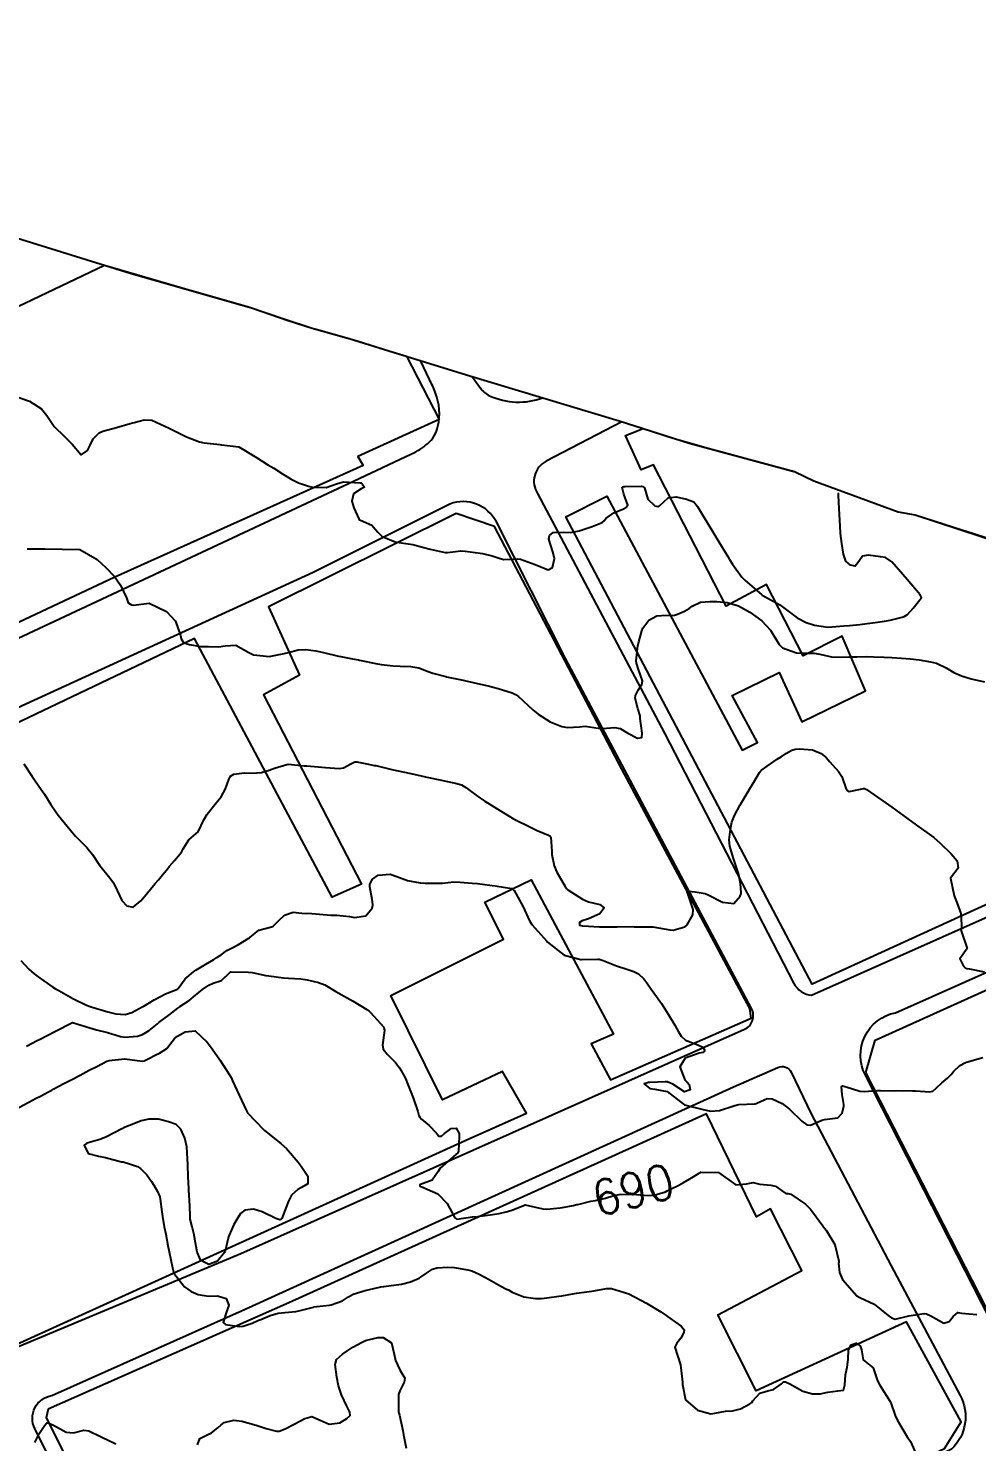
# Model space of a CAD drawing. Header units: metres. Extents: x 286371 to 293043, y 7462578 to 7466404.
# Drawn here: x 288547 to 288655.3, y 7465263 to 7465424.3 of the extents above; entities that cross this region are included whole.
import ezdxf
from ezdxf.enums import TextEntityAlignment as Align

# ---------------------------------------------------------------- set-up
doc = ezdxf.new("R2010")
doc.units = ezdxf.units.M
doc.header["$MEASUREMENT"] = 0
for name, color, linetype in [('Area', 45, 'Continuous'), ('Cotas', 45, 'Continuous'), ('Curvas de Nivel 1m', 11, 'Continuous'), ('Curvas de Nivel 5m', 15, 'Continuous'), ('Edificações', 30, 'Continuous'), ('Vias primárias', 230, 'Continuous')]:
    doc.layers.add(name, color=color, linetype=linetype)
doc.styles.add('Style-STANDARD', font='STANDARD.shx')

msp = doc.modelspace()

# ---------------------------------------------------------------- linework, layer by layer
at = {"layer": 'Area'}
msp.add_polyline3d([(288542.31, 7465401.42, 694.87), (288558.64, 7465396.39, 702.87), (288572.58, 7465392.4, 692.39), (288576.67, 7465390.97, 705.72), (288579.41, 7465390.1, 710.47), (288579.85, 7465389.97, 710.43), (288583.63, 7465388.92, 706.42), (288588.16, 7465387.53, 706.16), (288597.02, 7465384.79, 685.37), (288614.44, 7465379.51, 685.44), (288622.45, 7465376.98, 689.96), (288634.55, 7465373.71, 691.88), (288636.69, 7465372.66, 691.1), (288646.32, 7465369.12, 692.24), (288648.26, 7465368.79, 691.62), (288658.21, 7465365.53, 690.79)], dxfattribs=at)
at = {"layer": 'Curvas de Nivel 1m', "flags": 128}
for points, elevation in [([(288545.9, 7465382.18), (288547.14, 7465381.77), (288548.5, 7465380.9), (288549.1, 7465380.14), (288549.95, 7465378.88), (288551.07, 7465377.81), (288552.01, 7465376.85), (288553.04, 7465375.66), (288553.75, 7465376.12), (288554.08, 7465376.82), (288554.4, 7465377.48), (288555.07, 7465378.15), (288555.52, 7465378.35), (288557.08, 7465378.77), (288558.62, 7465379.22), (288559.09, 7465379.34), (288560.21, 7465379.62), (288561.1, 7465379.59), (288563.08, 7465378.68), (288565.07, 7465377.68), (288566.56, 7465377.13), (288567.06, 7465377.02), (288568.85, 7465376.81), (288569.06, 7465376.78), (288571.05, 7465376.56), (288573.04, 7465375.33), (288574.36, 7465374.51), (288575.02, 7465374.11), (288576.01, 7465373.49), (288577, 7465372.88), (288577.83, 7465372.46), (288578.99, 7465372.08), (288579.46, 7465371.96), (288580.99, 7465371.92), (288582.28, 7465372.39), (288583, 7465372.58), (288584.88, 7465372.46), (288585, 7465372.43), (288585.1, 7465372.34), (288585.37, 7465371.96), (288584.99, 7465371.76), (288584.13, 7465371.2), (288583.93, 7465370.36), (288584.17, 7465369.58), (288584.73, 7465368.35), (288584.8, 7465368.23), (288584.92, 7465368.18), (288586.22, 7465367.63), (288586.9, 7465366.81), (288587.41, 7465366.31), (288588.89, 7465365.72), (288589.58, 7465365.58), (288590.88, 7465365.4), (288592, 7465365.12), (288592.87, 7465364.86), (288594.58, 7465364.49), (288594.87, 7465364.48), (288596.37, 7465364.67), (288596.87, 7465364.65), (288598.59, 7465364.42), (288598.87, 7465364.38), (288599.97, 7465364.12), (288600.86, 7465363.81), (288601.27, 7465363.68), (288602.86, 7465363.79), (288603.18, 7465363.74), (288604.85, 7465363.11), (288606.35, 7465362.51), (288606.85, 7465362.79), (288607.06, 7465363.81), (288607.05, 7465364.01), (288606.87, 7465364.56), (288606.42, 7465366.02), (288606.5, 7465366.42), (288606.91, 7465366.77), (288608.08, 7465366.83), (288608.91, 7465366.78), (288609.9, 7465366.98), (288610.91, 7465367.32), (288611.39, 7465367.47), (288612.52, 7465367.93), (288612.75, 7465368.1), (288612.93, 7465368.39), (288613.83, 7465369.02), (288614.95, 7465369.47), (288615.22, 7465369.62), (288615.44, 7465369.89), (288614.97, 7465371.14), (288614.79, 7465371.9), (288614.88, 7465372), (288614.99, 7465372.02), (288615.13, 7465372.03), (288616.99, 7465372.06), (288617.15, 7465372.02), (288617.33, 7465371.86), (288617.72, 7465370.6), (288618.53, 7465369.83), (288618.86, 7465369.73), (288618.95, 7465369.74), (288619.07, 7465369.82), (288620.03, 7465370.74), (288620.97, 7465370.86), (288622.16, 7465370.59), (288622.96, 7465370.26), (288623.39, 7465369.76), (288624.07, 7465368.61), (288624.61, 7465367.74), (288624.92, 7465367.23), (288625.84, 7465365.72), (288626.87, 7465364.03), (288627.06, 7465363.7), (288627.39, 7465363.16), (288628.47, 7465361.68), (288628.82, 7465361.34), (288630.75, 7465359.65), (288630.79, 7465359.61), (288630.86, 7465359.58), (288632.78, 7465358.51), (288634.03, 7465357.6), (288634.76, 7465357.02), (288635.8, 7465356.52), (288636.74, 7465356.2), (288638.28, 7465355.99), (288638.74, 7465356.02), (288640.12, 7465356.13), (288640.74, 7465356.17), (288641.94, 7465356.28), (288642.75, 7465356.38), (288643.69, 7465356.51), (288644.75, 7465356.67), (288645.39, 7465356.78), (288646.76, 7465357.12), (288646.98, 7465357.19), (288647.39, 7465357.4), (288648.02, 7465358.14), (288648.79, 7465359.1), (288648.92, 7465359.25), (288648.96, 7465359.37), (288648.8, 7465359.66), (288647.32, 7465361.4), (288646.83, 7465361.98), (288645.57, 7465363.42), (288644.86, 7465363.93), (288644.3, 7465364), (288642.87, 7465364.2), (288642.25, 7465364.09), (288641.81, 7465363.48), (288641.38, 7465362.95), (288640.85, 7465363.04), (288640.33, 7465363.5), (288640.05, 7465364.32), (288639.87, 7465365.51), (288639.74, 7465366.67), (288639.69, 7465367.51), (288639.62, 7465368.83), (288639.59, 7465369.51), (288639.49, 7465371), (288639.5, 7465371.26), (288639.54, 7465371.32)], 686), ([(288546.87, 7465364.93), (288548.87, 7465364.9), (288550.87, 7465364.87), (288552.87, 7465364.83), (288554.86, 7465363.71), (288555.84, 7465362.79), (288556.83, 7465361.75), (288557.54, 7465360.76), (288558.22, 7465359.33), (288558.4, 7465358.75), (288558.78, 7465358.53), (288559.02, 7465358.5), (288560.78, 7465358.71), (288562.77, 7465357.78), (288563.82, 7465356.67), (288564.37, 7465355.01), (288564.44, 7465354.66), (288564.71, 7465354.23), (288565.35, 7465354), (288566.7, 7465353.77), (288567.56, 7465353.75), (288568.7, 7465353.74), (288569.46, 7465353.83), (288570.7, 7465353.93), (288572.17, 7465353.07), (288572.69, 7465352.82), (288574.55, 7465352.64), (288574.69, 7465352.65), (288576.21, 7465352.96), (288576.69, 7465353.09), (288577.79, 7465353.37), (288578.7, 7465353.44), (288579.84, 7465353.29), (288580.69, 7465353.08), (288582.4, 7465352.67), (288582.69, 7465352.61), (288584.02, 7465352.36), (288584.68, 7465352.25), (288584.81, 7465352.22), (288586.68, 7465351.83), (288587.27, 7465351.72), (288588.67, 7465351.56), (288589.45, 7465351.51), (288590.67, 7465351.49), (288591.6, 7465351.32), (288592.66, 7465350.93), (288593.17, 7465350.74), (288594.66, 7465350.33), (288594.76, 7465350.3), (288595.32, 7465350.19), (288596.45, 7465349.97), (288596.65, 7465349.93), (288596.96, 7465349.85), (288598.64, 7465349.45), (288599.5, 7465349.26), (288600.64, 7465348.99), (288602.25, 7465348.46), (288602.63, 7465348.3), (288602.96, 7465348.07), (288604.59, 7465346.54), (288605.19, 7465346.04), (288606.57, 7465345.17), (288607.92, 7465344.63), (288608.56, 7465344.52), (288609.93, 7465344.6), (288610.56, 7465344.67), (288612.04, 7465344.45), (288612.56, 7465344.4), (288613.94, 7465344.53), (288614.56, 7465344.41), (288615.45, 7465343.88), (288616.55, 7465343.31), (288617.03, 7465343.37), (288617.07, 7465343.86), (288616.87, 7465345.56), (288616.84, 7465345.86), (288616.6, 7465346.7), (288616.29, 7465347.87), (288616.31, 7465348.18), (288616.63, 7465348.79), (288617.06, 7465349.44), (288617.1, 7465349.86), (288616.66, 7465351.14), (288616.42, 7465351.87), (288616.41, 7465352.14), (288616.6, 7465353.87), (288616.61, 7465353.96), (288616.71, 7465354.31), (288617.05, 7465355.55), (288617.17, 7465355.86), (288617.85, 7465356.76), (288618.77, 7465357.26), (288619.27, 7465357.32), (288620.77, 7465357.36), (288621.12, 7465357.44), (288621.91, 7465357.79), (288622.44, 7465358.11), (288622.78, 7465358.38), (288623.73, 7465358.81), (288624.79, 7465358.9), (288625.59, 7465358.92), (288626.78, 7465358.78), (288628.07, 7465358.39), (288628.77, 7465358.03), (288629.38, 7465357.67), (288630.75, 7465356.69), (288631.75, 7465355.63), (288632.71, 7465353.99), (288633.11, 7465353.61), (288634.7, 7465353.06), (288635.26, 7465353.01), (288636.7, 7465353.02), (288637.35, 7465352.89), (288638.69, 7465352.58), (288639.67, 7465352.53), (288640.69, 7465352.57), (288641.57, 7465352.6), (288642.69, 7465352.61), (288643.54, 7465352.6), (288644.69, 7465352.56), (288645.6, 7465352.51), (288646.69, 7465352.43), (288647.73, 7465352.35), (288648.69, 7465352.25), (288650.01, 7465352.03), (288650.68, 7465351.87), (288651.8, 7465351.33), (288652.67, 7465350.79), (288653.54, 7465350.43), (288654.66, 7465350.07), (288656.18, 7465349.74)], 687), ([(288546.5, 7465340.37), (288547.45, 7465338.92), (288548.45, 7465337.46), (288548.85, 7465336.9), (288549.57, 7465335.74), (288550.13, 7465334.88), (288550.41, 7465334.5), (288551.77, 7465332.85), (288552.37, 7465332.1), (288553.69, 7465330.82), (288554.34, 7465330.04), (288555.14, 7465328.8), (288556.3, 7465327.37), (288556.74, 7465326.78), (288557.14, 7465325.91), (288557.66, 7465324.76), (288558.26, 7465324.15), (288558.96, 7465324.03), (288559.86, 7465324.73), (288560.04, 7465324.95), (288560.27, 7465325.23), (288560.95, 7465326.05), (288561.49, 7465326.71), (288561.86, 7465327.14), (288562.31, 7465327.69), (288562.76, 7465328.24), (288563.12, 7465328.68), (288563.67, 7465329.34), (288564.35, 7465330.12), (288564.58, 7465330.44), (288564.68, 7465330.66), (288565.32, 7465331.7), (288566.38, 7465332.63), (288567.05, 7465333.98), (288567.4, 7465334.62), (288568.43, 7465335.91), (288569, 7465336.59), (288569.51, 7465337.53), (288569.88, 7465338.57), (288570.09, 7465338.96), (288570.48, 7465339.19), (288571.68, 7465339.35), (288572.49, 7465339.32), (288573.63, 7465339.38), (288574.49, 7465339.64), (288575.1, 7465339.89), (288576.5, 7465340.31), (288576.65, 7465340.32), (288578.5, 7465340.16), (288578.81, 7465340.13), (288580.5, 7465340), (288580.94, 7465339.97), (288582.5, 7465339.85), (288582.97, 7465339.9), (288583.82, 7465340.36), (288584.26, 7465340.6), (288584.51, 7465340.6), (288585.85, 7465340.33), (288586.5, 7465340.2), (288586.66, 7465340.17), (288588.5, 7465339.72), (288589.21, 7465339.57), (288590.49, 7465339.31), (288591.69, 7465339.03), (288592.48, 7465338.86), (288594.17, 7465338.51), (288594.47, 7465338.45), (288595.76, 7465338.18), (288596.46, 7465337.96), (288596.96, 7465337.66), (288598.44, 7465336.58), (288599.1, 7465336.13), (288600.42, 7465335.32), (288602.4, 7465334.08), (288604.39, 7465333.11), (288605.1, 7465332.75), (288606.38, 7465332.24), (288606.52, 7465332.17), (288606.66, 7465332.02), (288606.75, 7465330.42), (288606.78, 7465330.02), (288607.04, 7465328.73), (288607.34, 7465328.01), (288608.29, 7465326.39), (288608.44, 7465326.14), (288608.59, 7465325.99), (288610.27, 7465324.92), (288610.96, 7465324.64), (288612.26, 7465324.3), (288612.76, 7465323.92), (288612.24, 7465323.24), (288610.95, 7465322.67), (288610.23, 7465322.45), (288609.91, 7465322.28), (288609.91, 7465321.97), (288610.22, 7465321.89), (288610.3, 7465321.88), (288612.22, 7465321.76), (288614.07, 7465321.75), (288614.22, 7465321.75), (288616.14, 7465321.79), (288616.22, 7465321.78), (288616.31, 7465321.77), (288618.22, 7465321.78), (288618.28, 7465321.77), (288620.22, 7465321.41), (288620.62, 7465321.39), (288621.97, 7465321.78), (288622.12, 7465321.87), (288622.22, 7465321.98), (288622.86, 7465323.14), (288622.9, 7465323.76), (288622.28, 7465325.57), (288622.22, 7465325.78), (288622.24, 7465325.82), (288622.29, 7465325.84), (288623.13, 7465325.76), (288624.28, 7465325.56), (288624.6, 7465325.42), (288626.26, 7465324.57), (288627.53, 7465324.43), (288628.27, 7465325.28), (288628.37, 7465325.58), (288628.39, 7465325.68), (288628.29, 7465326.67), (288628.11, 7465327.69), (288628.03, 7465327.97), (288627.47, 7465329.7), (288627.07, 7465330.99), (288627.01, 7465331.7), (288627.17, 7465332.93), (288627.33, 7465333.7), (288627.64, 7465334.47), (288628.27, 7465335.69), (288628.33, 7465335.8), (288628.44, 7465335.98), (288629.08, 7465337.04), (288629.46, 7465337.67), (288629.84, 7465338.3), (288630.49, 7465339.37), (288630.6, 7465339.55), (288630.7, 7465339.65), (288631.75, 7465340.39), (288632.51, 7465340.91), (288632.94, 7465341.19), (288633.57, 7465341.61), (288634.18, 7465341.94), (288634.53, 7465342.04), (288635.03, 7465342.08), (288636.53, 7465341.96), (288637.51, 7465341.54), (288638.08, 7465341.09), (288638.51, 7465340.62), (288639.49, 7465339.51), (288639.89, 7465338.91), (288640.36, 7465337.5), (288640.4, 7465337.43), (288640.46, 7465337.37), (288640.72, 7465337.22), (288642.02, 7465337.47), (288642.36, 7465337.57), (288642.47, 7465337.57), (288642.7, 7465337.46), (288644.44, 7465336.23), (288645.57, 7465335.42), (288646.42, 7465334.8), (288648.39, 7465333.37), (288650.37, 7465331.95), (288651.1, 7465331.33), (288652.35, 7465330.12), (288653.04, 7465329.3), (288653.15, 7465328.47), (288652.3, 7465327.31), (288652.69, 7465325.31), (288653.01, 7465324.56), (288653.48, 7465323.3), (288653.52, 7465322), (288653.51, 7465321.3), (288654.18, 7465319.28), (288653.35, 7465318.12), (288653.78, 7465317.29), (288653.95, 7465317.09), (288654.15, 7465317), (288654.46, 7465316.97), (288656.14, 7465316.62)], 688), ([(288546.16, 7465317.94), (288547.07, 7465316.92), (288547.65, 7465316.42), (288548.13, 7465316.06), (288549.78, 7465314.88), (288550.11, 7465314.69), (288550.48, 7465314.5), (288552.09, 7465313.6), (288553.66, 7465312.82), (288554.07, 7465312.67), (288554.27, 7465312.61), (288556.06, 7465312.07), (288557, 7465311.83), (288558.06, 7465311.76), (288558.83, 7465311.98), (288560.07, 7465312.66), (288560.11, 7465312.69), (288560.17, 7465312.72), (288561.36, 7465313.43), (288562.09, 7465313.83), (288562.67, 7465314.11), (288564.04, 7465314.67), (288564.08, 7465314.69), (288564.1, 7465314.72), (288564.92, 7465315.85), (288565.84, 7465316.64), (288566.02, 7465316.75), (288566.14, 7465316.82), (288567.27, 7465317.49), (288568.16, 7465318.03), (288568.51, 7465318.25), (288569, 7465318.59), (288569.67, 7465319.08), (288570.18, 7465319.33), (288570.99, 7465319.75), (288572.19, 7465320.47), (288572.24, 7465320.5), (288572.29, 7465320.54), (288573.33, 7465321.4), (288574.21, 7465321.63), (288574.93, 7465321.79), (288575.61, 7465322.49), (288576.23, 7465323.11), (288577.23, 7465323.45), (288578.24, 7465323.33), (288579.38, 7465323.28), (288580.24, 7465323.22), (288581.52, 7465323.11), (288582.23, 7465323.09), (288583.65, 7465322.94), (288584.23, 7465322.85), (288585.55, 7465323.02), (288586.25, 7465323.89), (288586.35, 7465324.23), (288586.35, 7465324.32), (288586.26, 7465324.87), (288585.97, 7465326.33), (288585.97, 7465326.65), (288586.3, 7465327.21), (288586.95, 7465327.67), (288588.31, 7465327.78), (288589.08, 7465327.51), (288590.3, 7465327.04), (288591.73, 7465326.81), (288592.29, 7465326.77), (288593.77, 7465326.74), (288594.29, 7465326.77), (288595.59, 7465326.89), (288596.29, 7465326.88), (288597.68, 7465326.76), (288598.29, 7465326.7), (288599.94, 7465326.47), (288600.29, 7465326.43), (288602.21, 7465326.16), (288602.28, 7465326.14), (288602.34, 7465326.08), (288602.46, 7465325.9), (288603.49, 7465324.07), (288604.23, 7465322.44), (288604.48, 7465322.05), (288606.2, 7465320.12), (288606.28, 7465320.02), (288608.17, 7465318.54), (288610.09, 7465318.04), (288610.17, 7465318.04), (288612.02, 7465318.08), (288612.17, 7465318.07), (288612.62, 7465317.93), (288614.15, 7465317.33), (288615.23, 7465316.98), (288616.14, 7465316.67), (288616.67, 7465316.4), (288617.28, 7465315.85), (288617.63, 7465315.36), (288618.11, 7465314.66), (288618.7, 7465313.83), (288619.27, 7465313.01), (288620.06, 7465311.8), (288620.81, 7465310.56), (288621.21, 7465309.79), (288621.52, 7465309.28), (288622.02, 7465308.85), (288623.45, 7465308.31), (288624.01, 7465308.04), (288624.19, 7465307.74), (288624.19, 7465307.56), (288624, 7465307.44), (288623.59, 7465307.35), (288621.99, 7465306.76), (288621.37, 7465305.79), (288621.95, 7465304.32), (288622.22, 7465304.05), (288622.45, 7465303.78), (288622.55, 7465303.16), (288621.93, 7465302.93), (288620.6, 7465303.8), (288619.95, 7465304.08), (288619.69, 7465304.08), (288617.95, 7465304.02), (288617.79, 7465304), (288617.29, 7465303.85), (288617.94, 7465303.31), (288618.54, 7465303.24), (288619.93, 7465302.96), (288621.47, 7465301.79), (288621.91, 7465301.46), (288622.36, 7465301.33), (288623.9, 7465300.95), (288624.88, 7465300.72), (288625.9, 7465300.81), (288627.54, 7465301.32), (288627.91, 7465301.44), (288628.11, 7465301.48), (288629.91, 7465301.56), (288629.99, 7465301.57), (288630.16, 7465301.65), (288631.36, 7465302.19), (288631.92, 7465302.14), (288633.07, 7465301.61), (288633.9, 7465300.94), (288635.31, 7465299.57), (288635.88, 7465299.18), (288636.31, 7465299.13), (288637.24, 7465299.54), (288637.69, 7465299.73), (288637.89, 7465299.76), (288639.42, 7465299.98), (288639.9, 7465300.5), (288640.11, 7465301.3), (288640.12, 7465301.5), (288639.93, 7465302.65), (288639.84, 7465303.51), (288639.87, 7465303.58), (288639.95, 7465303.61), (288640.38, 7465303.5), (288641.94, 7465303.01), (288642.44, 7465302.97), (288643.94, 7465303.07), (288644.3, 7465303.08), (288645.94, 7465303.06), (288646.28, 7465303.07), (288647.93, 7465303.05), (288648.27, 7465303.04), (288649.93, 7465302.94), (288650.25, 7465303.03), (288650.63, 7465303.34), (288651.31, 7465303.97), (288651.95, 7465304.5), (288652.36, 7465304.92), (288652.67, 7465305.31), (288653.33, 7465305.95), (288653.98, 7465306.27), (288654.75, 7465306.52), (288655.99, 7465306.87)], 689), ([(288545.9, 7465301.15), (288547.06, 7465301.77), (288547.91, 7465302.2), (288548.38, 7465302.44), (288549.22, 7465302.9), (288549.67, 7465303.14), (288549.93, 7465303.27), (288550.98, 7465303.83), (288551.95, 7465304.34), (288552.9, 7465304.84), (288553.96, 7465305.39), (288554.9, 7465305.87), (288555.98, 7465306.45), (288556.23, 7465306.53), (288557.98, 7465306.71), (288558.03, 7465306.71), (288559.98, 7465306.45), (288560.22, 7465306.48), (288560.68, 7465306.71), (288561.54, 7465307.15), (288561.99, 7465307.35), (288562.82, 7465307.87), (288563.41, 7465308.67), (288563.67, 7465309.02), (288564.02, 7465309.29), (288564.89, 7465309.79), (288566.03, 7465309.89), (288567.42, 7465308.61), (288568, 7465307.83), (288568.86, 7465306.59), (288569.96, 7465304.89), (288570.15, 7465304.57), (288570.32, 7465304.2), (288571.06, 7465302.56), (288571.9, 7465300.76), (288572.03, 7465300.54), (288573.87, 7465298.61), (288573.97, 7465298.51), (288575.84, 7465297.05), (288576.46, 7465296.48), (288577.81, 7465294.89), (288578.16, 7465294.45), (288578.9, 7465293.31), (288578.9, 7465292.44), (288578.18, 7465292.03), (288577.75, 7465291.8), (288577.06, 7465291.14), (288576.7, 7465290.47), (288576.43, 7465289.77), (288575.93, 7465288.48), (288575.81, 7465288.38), (288575.7, 7465288.34), (288575.25, 7465288.49), (288573.71, 7465289.22), (288572.72, 7465289.54), (288571.72, 7465289.43), (288571.23, 7465289.03), (288570.9, 7465288.56), (288570.47, 7465287.79), (288569.92, 7465286.57), (288569.86, 7465286.38), (288569.66, 7465285.57), (288569.47, 7465284.75), (288569.4, 7465284.58), (288568.6, 7465283.62), (288567.62, 7465283.21), (288566.68, 7465283.68), (288566.28, 7465284.62), (288565.98, 7465286.33), (288565.92, 7465286.63), (288565.7, 7465287.52), (288565.46, 7465288.39), (288565.46, 7465288.64), (288565.47, 7465288.88), (288565.4, 7465290.64), (288565.38, 7465291.01), (288565.27, 7465292.64), (288565.23, 7465293.19), (288565.2, 7465294.64), (288565.19, 7465295.27), (288565.08, 7465296.65), (288564.86, 7465297.64), (288564.41, 7465298.66), (288563.87, 7465299.22), (288563.02, 7465299.53), (288561.88, 7465299.8), (288560.76, 7465299.83), (288559.88, 7465299.61), (288559.23, 7465299.37), (288557.86, 7465298.81), (288557.74, 7465298.76), (288555.85, 7465297.78), (288555.16, 7465297.49), (288553.84, 7465297.11), (288553.63, 7465297.04), (288553.38, 7465296.83), (288553.82, 7465295.9), (288555.03, 7465295.59), (288555.81, 7465295.43), (288557.62, 7465294.95), (288557.81, 7465294.93), (288557.95, 7465294.91), (288558.45, 7465294.75), (288559.47, 7465294.4), (288559.8, 7465294.2), (288560.52, 7465293.46), (288561.07, 7465292.71), (288561.34, 7465292.28), (288561.76, 7465291.57), (288562, 7465290.95), (288562.05, 7465290.7), (288562.26, 7465289.24), (288562.33, 7465288.69), (288562.52, 7465287.51), (288562.68, 7465286.69), (288562.94, 7465285.4), (288563.08, 7465284.68), (288563.45, 7465282.84), (288563.48, 7465282.68), (288563.61, 7465282.24), (288564.84, 7465280.66), (288565.58, 7465280.13), (288566.4, 7465279.8), (288567.57, 7465279.63), (288568.61, 7465279.64), (288569.57, 7465279.33), (288569.89, 7465278.57), (288569.54, 7465277.59), (288569.26, 7465276.59), (288569.52, 7465276.36), (288571.12, 7465276.16), (288571.52, 7465276.19), (288572.56, 7465276.53), (288573.2, 7465276.84), (288573.53, 7465276.96), (288574.62, 7465277.42), (288575.54, 7465277.66), (288576.29, 7465277.73), (288577.55, 7465277.87), (288578.02, 7465277.97), (288579.55, 7465278.37), (288579.6, 7465278.38), (288579.95, 7465278.42), (288581.37, 7465278.59), (288581.56, 7465278.62), (288582.87, 7465279.07), (288583.57, 7465279.54), (288584.09, 7465279.85), (288585.58, 7465280.28), (288585.63, 7465280.29), (288585.8, 7465280.33), (288587.24, 7465280.66), (288587.59, 7465280.72), (288588.98, 7465280.9), (288589.59, 7465280.98), (288590.62, 7465281.24), (288591.61, 7465281.67), (288591.96, 7465281.88), (288592.45, 7465282.23), (288593.16, 7465282.68), (288593.62, 7465282.84), (288594.9, 7465282.92), (288595.62, 7465282.87), (288597.16, 7465282.63), (288597.62, 7465282.52), (288598.46, 7465282.14), (288599.6, 7465281.51), (288600.94, 7465280.76), (288601.59, 7465280.43), (288601.82, 7465280.32), (288602.25, 7465280.08), (288603.58, 7465279.53), (288604.9, 7465279.36), (288605.57, 7465279.36), (288606.18, 7465279.41), (288607.58, 7465279.6), (288607.92, 7465279.65), (288609.58, 7465279.96), (288611.32, 7465280.2), (288611.58, 7465280.24), (288613, 7465280.5), (288613.58, 7465280.48), (288615.57, 7465279.87), (288617.56, 7465278.8), (288619.2, 7465277.82), (288619.54, 7465277.59), (288620.22, 7465277.12), (288621.52, 7465276.17), (288621.86, 7465275.78), (288621.84, 7465275.45), (288621.5, 7465274.83), (288621.04, 7465274.24), (288620.82, 7465273.79), (288621.45, 7465271.78), (288621.67, 7465269.78), (288621.68, 7465269.52), (288622.02, 7465267.78), (288623.38, 7465266.61), (288624.92, 7465266.18), (288625.37, 7465266.24), (288626.58, 7465266.5), (288627.38, 7465266.54), (288628.29, 7465266.77), (288629.39, 7465267.31), (288629.59, 7465267.47), (288629.73, 7465267.66), (288630.5, 7465268.56), (288631.41, 7465268.82), (288632.08, 7465268.96), (288632.99, 7465269.61), (288633.22, 7465269.82), (288633.43, 7465269.83), (288633.95, 7465269.6), (288635.41, 7465268.76), (288636.51, 7465268.45), (288637.41, 7465268.47), (288638.28, 7465268.66), (288639.41, 7465268.81), (288640.05, 7465268.87), (288640.22, 7465269.5), (288640.3, 7465270.64), (288640.49, 7465271.5), (288640.59, 7465272.37), (288640.65, 7465273.5), (288640.94, 7465274.04), (288641.5, 7465274.23), (288641.97, 7465273.95), (288642.11, 7465273.47), (288642.33, 7465272.33), (288643.45, 7465271.45), (288643.95, 7465269.96), (288644.2, 7465269.44), (288645.4, 7465267.58), (288645.45, 7465267.48), (288645.48, 7465267.42), (288645.95, 7465266), (288646.23, 7465265.41), (288647.33, 7465263.56), (288647.39, 7465263.46), (288647.43, 7465263.39), (288647.7, 7465263.01), (288648.43, 7465261.38)], 691), ([(288566.33, 7465262.63), (288566.57, 7465263.38), (288567.33, 7465263.75), (288567.93, 7465264.01), (288568.64, 7465264.59), (288569.01, 7465264.93), (288569.35, 7465265.18), (288570.48, 7465265.45), (288571.36, 7465265.36), (288573.01, 7465264.87), (288573.35, 7465264.76), (288574.17, 7465264.51), (288575.34, 7465264.2), (288575.62, 7465264.21), (288576.33, 7465264.48), (288577.35, 7465264.99), (288578.58, 7465265.65), (288579.37, 7465265.87), (288580.32, 7465265.45), (288581.35, 7465264.99), (288582.58, 7465265.15), (288583.36, 7465265.64), (288583.73, 7465266), (288583.72, 7465266.36), (288583.38, 7465267.05), (288582.74, 7465268.37), (288582.43, 7465269.37), (288582.24, 7465270.38), (288582.03, 7465271.81), (288582.19, 7465272.38), (288582.86, 7465272.99), (288583.48, 7465273.42), (288584.05, 7465273.79), (288585.02, 7465274.34), (288585.34, 7465274.49), (288585.5, 7465274.54), (288586.91, 7465274.91), (288587.5, 7465274.9), (288588.48, 7465274.29), (288588.77, 7465272.99), (288588.9, 7465272.28), (288589.45, 7465271.11), (288589.97, 7465270.27), (288589.9, 7465269.79), (288589.41, 7465268.82), (288589.28, 7465268.4), (288589.28, 7465268.28), (288589.28, 7465266.36), (288589.29, 7465266.28), (288589.36, 7465266.02), (288589.75, 7465264.27), (288589.82, 7465263.78), (288590.14, 7465262.26)], 692), ([(288547.74, 7465262.91), (288548.27, 7465263.96), (288548.89, 7465264.89), (288549.1, 7465265.14), (288549.35, 7465265.13), (288549.86, 7465264.88), (288551.33, 7465264.09), (288552.17, 7465264.01), (288553.34, 7465264.32), (288553.91, 7465264.24), (288555.33, 7465263.56), (288556.99, 7465262.77)], 692)]:
    msp.add_lwpolyline(points, dxfattribs=dict(at, elevation=elevation))
at = {"layer": 'Curvas de Nivel 5m', "elevation": 690, "flags": 128}
msp.add_lwpolyline([(288546.8, 7465308.13), (288548.01, 7465308.78), (288548.1, 7465308.83), (288548.26, 7465308.91), (288550.03, 7465309.81), (288552.04, 7465310.84), (288554.04, 7465310.23), (288554.8, 7465310.03), (288556.03, 7465309.7), (288557.53, 7465309.26), (288558.02, 7465309.18), (288559.45, 7465309.3), (288560.03, 7465309.47), (288560.81, 7465309.93), (288561.73, 7465310.7), (288561.9, 7465310.84), (288562.05, 7465310.95), (288563.04, 7465311.7), (288564.07, 7465312.5), (288564.17, 7465312.57), (288564.3, 7465312.66), (288565.36, 7465313.37), (288566.09, 7465313.98), (288566.45, 7465314.28), (288566.89, 7465314.62), (288567.6, 7465315.12), (288568.11, 7465315.33), (288569.06, 7465315.65), (288570.03, 7465316.58), (288570.09, 7465316.62), (288570.14, 7465316.64), (288572.08, 7465316.6), (288572.13, 7465316.6), (288572.55, 7465316.54), (288574.13, 7465316.23), (288574.46, 7465316.17), (288576.13, 7465315.94), (288576.69, 7465315.91), (288578.12, 7465315.84), (288578.83, 7465315.73), (288580.12, 7465315.43), (288580.84, 7465315.13), (288582.1, 7465314.39), (288583.4, 7465313.68), (288584.09, 7465313.29), (288585.65, 7465312.33), (288585.9, 7465312.15), (288586.07, 7465312), (288587.58, 7465310.3), (288587.68, 7465309.95), (288587.45, 7465308.31), (288587.52, 7465307.82), (288588, 7465307.18), (288588.9, 7465306.28), (288589.38, 7465305.68), (288589.96, 7465304.68), (288590.14, 7465304.26), (288590.26, 7465303.95), (288590.93, 7465302.25), (288591.45, 7465300.69), (288591.58, 7465300.24), (288591.68, 7465300.04), (288591.88, 7465299.82), (288592.75, 7465299.1), (288593.59, 7465298.21), (288593.7, 7465298.05), (288593.85, 7465297.89), (288594.16, 7465297.89), (288594.53, 7465298.19), (288595.29, 7465298.75), (288595.86, 7465298.8), (288596.18, 7465298.17), (288596.18, 7465297.84), (288596.1, 7465296.17), (288596.03, 7465295.96), (288595.82, 7465295.77), (288594.03, 7465294.21), (288593.79, 7465293.85), (288593.12, 7465292.87), (288591.77, 7465292.35), (288591.69, 7465292.32), (288591.68, 7465292.25), (288591.76, 7465292.14), (288591.93, 7465292.08), (288593.75, 7465291.31), (288594.8, 7465290.2), (288595.71, 7465288.54), (288595.94, 7465288.41), (288597.71, 7465288.66), (288598.29, 7465288.72), (288599.72, 7465288.89), (288600.76, 7465289.06), (288601.72, 7465289.27), (288602.33, 7465289.47), (288603.73, 7465290.05), (288605.73, 7465289.59), (288606.18, 7465289.56), (288607.73, 7465289.71), (288607.98, 7465289.74), (288609.22, 7465289.97), (288609.64, 7465290.06), (288609.74, 7465290.09), (288611.23, 7465290.45), (288611.74, 7465290.53), (288612.89, 7465290.78), (288613.75, 7465291.06), (288614.44, 7465291.2), (288615.75, 7465291.27), (288616.38, 7465291.23), (288617.75, 7465291.1), (288618.46, 7465291.13), (288619.76, 7465291.53), (288619.95, 7465291.62), (288620.31, 7465291.81), (288621.26, 7465292.3), (288621.78, 7465292.58), (288622.53, 7465293.02), (288623.79, 7465293.75), (288625.79, 7465293.72), (288627.77, 7465292.31), (288629.01, 7465292.44), (288629.77, 7465292.6), (288630.51, 7465292.4), (288631.76, 7465292.3), (288632.29, 7465292.15), (288633.1, 7465291.61), (288633.5, 7465291.35), (288633.75, 7465291.35), (288634.07, 7465291.27), (288635.73, 7465290.13), (288636.29, 7465289.56), (288637.7, 7465287.64), (288637.77, 7465287.53), (288638.08, 7465287.14), (288639.06, 7465285.51), (288639.53, 7465283.61), (288639.53, 7465283.51), (288639.51, 7465283.39), (288639.62, 7465282.33), (288639.94, 7465281.5), (288641.58, 7465279.65), (288641.93, 7465279.47), (288643.56, 7465278.71), (288645.18, 7465277.42), (288645.54, 7465277.13), (288645.96, 7465276.98), (288647.54, 7465277.38), (288649.26, 7465277.65), (288649.55, 7465277.61), (288650.05, 7465277.35), (288651.53, 7465276.55), (288652.13, 7465276.73), (288652.58, 7465277.31), (288653.13, 7465277.73), (288653.55, 7465277.68), (288655.3, 7465277.51)], dxfattribs=at)
at = {"layer": 'Edificações', "elevation": 701.42}
msp.add_lwpolyline([(288555.68, 7465397.3), (288564.55, 7465394.7), (288572.15, 7465392.53), (288576.27, 7465391.11), (288579.41, 7465390.1), (288584.55, 7465388.64), (288588.16, 7465387.53), (288590.18, 7465386.91), (288593.89, 7465379.67), (288584.62, 7465375.47), (288585.21, 7465374.43), (288556.79, 7465361.66), (288536.37, 7465352.04), (288514.38, 7465341.39), (288510.76, 7465342.82), (288497.31, 7465369.48)], close=True, dxfattribs=at)
at = {"layer": 'Edificações'}
msp.add_lwpolyline([(288680.48, 7465335.31), (288636.49, 7465315.24), (288608.38, 7465368.57), (288613.05, 7465370.92), (288628.48, 7465341.92), (288630.25, 7465342.81), (288627.36, 7465348.17), (288632.74, 7465350.78), (288635.3, 7465345.18), (288642.56, 7465348.7), (288639.91, 7465354.95), (288635.46, 7465352.71), (288631.29, 7465360.85), (288626.68, 7465358.37), (288618.37, 7465374.51), (288616.96, 7465373.94), (288615.19, 7465377.85), (288617.19, 7465378.64), (288620.62, 7465377.55), (288624.6, 7465376.39), (288634.47, 7465373.73), (288636.69, 7465372.66), (288646.32, 7465369.12), (288648.26, 7465368.79), (288652.61, 7465367.37), (288658.58, 7465365.47)], dxfattribs=at)
for points in [[(288545.62, 7465274.08), (288596.89, 7465297.39), (288603.87, 7465300.49), (288601.14, 7465305.27), (288594.3, 7465302.01), (288588.37, 7465313.95), (288601.23, 7465320.37), (288599.12, 7465324.58), (288604.41, 7465327.13), (288613.82, 7465309.53), (288611.25, 7465308.41), (288613.48, 7465304.32), (288629.52, 7465311.35), (288629.36, 7465312.46), (288614.75, 7465339.75), (288600.22, 7465367.48), (288595.85, 7465368.96), (288574.43, 7465358.29), (288577.97, 7465350.5), (288573.85, 7465348.25), (288585.05, 7465326.62), (288581.7, 7465325.14), (288565.99, 7465354.69), (288516.52, 7465331.13)], [(288549.27, 7465266.72), (288549.02, 7465265.72), (288568.21, 7465227.44), (288573.46, 7465229.95), (288575.64, 7465225.34), (288618.07, 7465246.46), (288651.59, 7465262.21), (288653.5, 7465265.26), (288647.27, 7465276.68), (288630.09, 7465268.79), (288625.72, 7465277.47), (288635.32, 7465282.55), (288631.75, 7465289.57), (288630.14, 7465288.66), (288624.43, 7465300.42), (288576.73, 7465278.85)]]:
    msp.add_lwpolyline(points, close=True, dxfattribs=at)
msp.add_lwpolyline([(288642.62, 7465305.14), (288643.7, 7465308.85), (288689.37, 7465329.45), (288694.72, 7465328.25), (288694.99, 7465327.77), (288705.44, 7465329.92), (288709.63, 7465321.4), (288711.46, 7465315.58), (288711.66, 7465314.76), (288710.58, 7465314.59), (288711.64, 7465307.3, -0.061027), (288711.77, 7465301.5, -0.05365), (288710.08, 7465293.47, -0.047803), (288707.34, 7465287.17, -0.028479), (288703.05, 7465280.36, -0.084967), (288696.61, 7465273.97, -0.047162), (288686.11, 7465267.99, 0.002951), (288666.23, 7465258.87), (288662.87, 7465265.6), (288662.87, 7465265.6)], format="xyb", close=True, dxfattribs=at)
at = {"layer": 'Vias primárias'}
for points, elevation in [([(288466.22, 7465424.33), (288474.02, 7465408.82), (288489.9, 7465379.01), (288504.5, 7465348.59), (288507.22, 7465342.88, 0.286526), (288512.62, 7465339.44, 0.114954), (288513.9, 7465339.73), (288546.42, 7465354.98), (288584.76, 7465372.96), (288590.76, 7465375.75, 0.066212), (288592.56, 7465376.9, 0.165048), (288593.77, 7465378.9, 0.145222), (288593.49, 7465382.7, 0.027851), (288592.8, 7465384.26), (288591.76, 7465386.42)], 685.59), ([(288597.63, 7465384.61), (288598.61, 7465383.25, 0.12909), (288599.66, 7465382.39, 0.197522), (288605.73, 7465382.15, 2.569658)], 685.37), ([(288614.74, 7465379.41), (288606.11, 7465374.91, 0.442982), (288605.14, 7465371.22), (288619.62, 7465343.87), (288634.4, 7465315.31, 0.255481), (288636.41, 7465313.96), (288685.8, 7465335.96), (288696.05, 7465340.72, 0.475376), (288696.93, 7465344.21), (288691.07, 7465356.29)], 685.61)]:
    msp.add_lwpolyline(points, format="xyb", dxfattribs=dict(at, elevation=elevation))
for points in [[(288544.32, 7465273.23), (288571.28, 7465284.49), (288628.76, 7465310.07, 0.437111), (288629.56, 7465312.44), (288608.34, 7465352.39), (288600.44, 7465367.98, 0.384976), (288595.12, 7465370.02), (288579.51, 7465362.21), (288543.98, 7465345.93), (288515.82, 7465332.56, 0.41208), (288514.84, 7465329.86, 0.008713), (288541.35, 7465275.43, 0.234921)], [(288549.67, 7465268.27), (288571.76, 7465278.13), (288627.5, 7465303.49), (288632.57, 7465305.73, -0.399314), (288634.09, 7465305.18), (288636.36, 7465300.44), (288645.49, 7465283.09), (288653.4, 7465268.27, -0.336966), (288652.41, 7465262.16), (288579.45, 7465225.35), (288577.52, 7465224.42, -0.346946), (288566.55, 7465226.89), (288547.74, 7465264.5, -0.505685)]]:
    msp.add_lwpolyline(points, format="xyb", close=True, dxfattribs=at)
msp.add_lwpolyline([(288659.26, 7465252.93, 0.062551), (288644.25, 7465239.98, -0.052403), (288643.05, 7465238.89, -0.007101), (288637.66, 7465235.1, -0.051112), (288627.13, 7465229.39, -0.006881), (288618.91, 7465226.1, -0.120366), (288585.91, 7465221.85, 0.07127), (288584.14, 7465221.8, -0.778846), (288583.89, 7465222.35), (288586.91, 7465223.98), (288651.78, 7465255.82), (288664.44, 7465262.03), (288642.56, 7465304.84, -0.49702), (288646, 7465311.97), (288682.31, 7465328.11)], format="xyb", dxfattribs=at)

# ---------------------------------------------------------------- texts
at = {"layer": 'Cotas', "style": 'Style-STANDARD'}
msp.add_text('690', height=4, rotation=14.1828, dxfattribs=at).set_placement((288616.04, 7465291.75, 690), align=Align.MIDDLE_CENTER)

doc.saveas('drawing.dxf')
